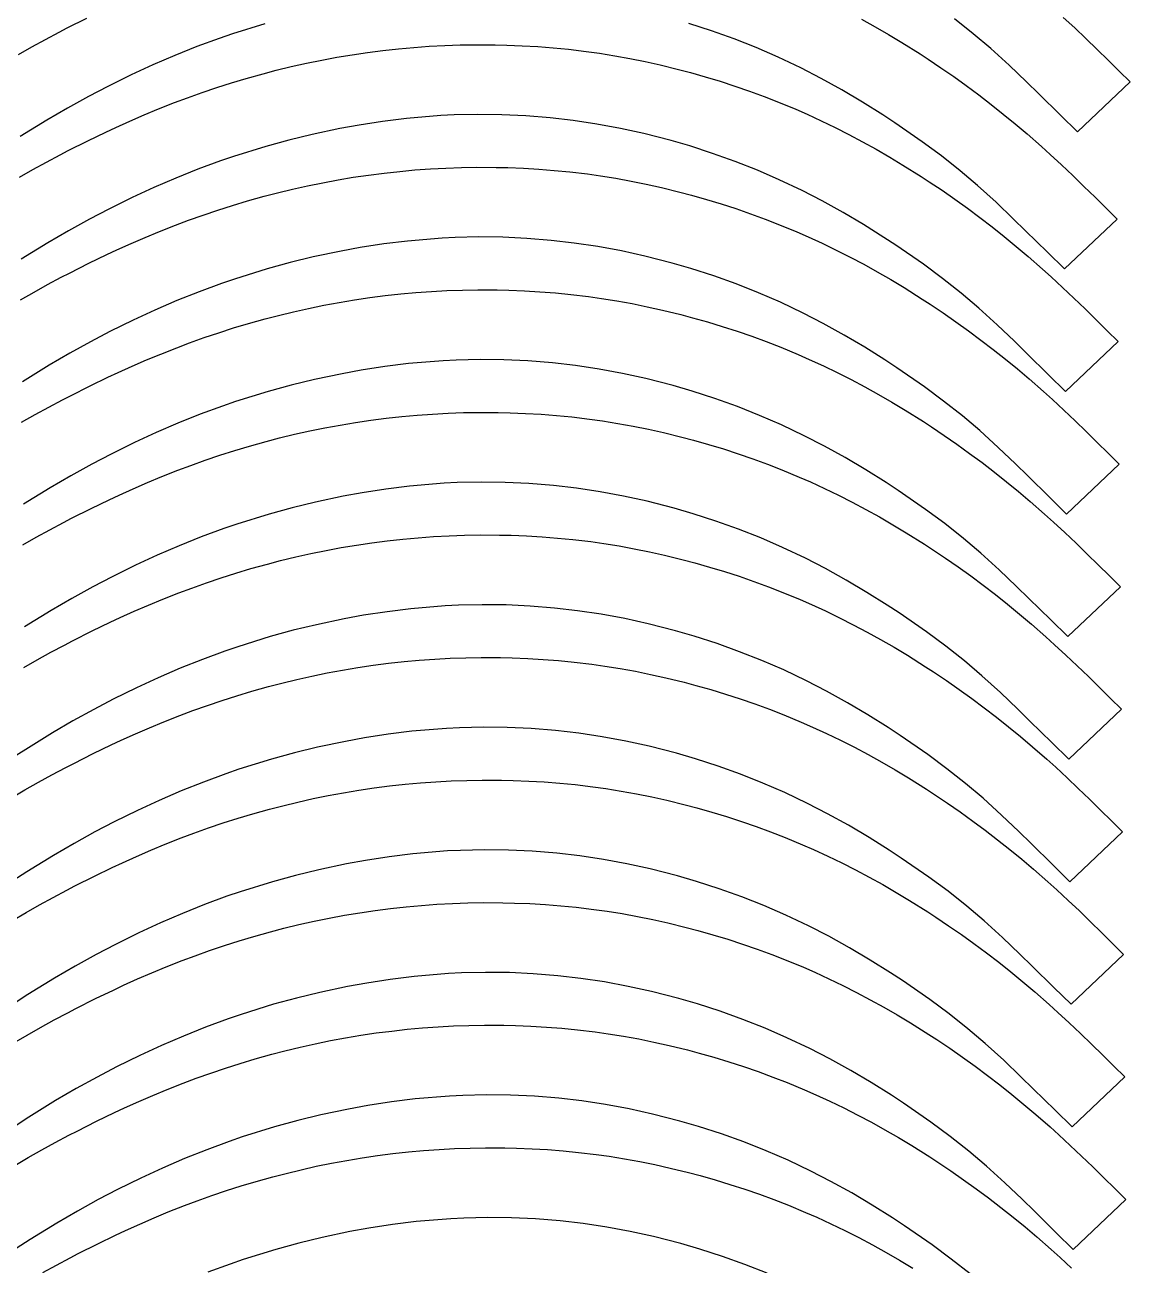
# Model space of a CAD drawing. Header units: millimetres. Extents: x -10628 to 24720, y -21829 to 4032.
# Drawn here: x 13937 to 14398, y -13131 to -12614 of the extents above; entities that cross this region are included whole.
import ezdxf

# ---------------------------------------------------------------- set-up
doc = ezdxf.new("R2010")
doc.units = ezdxf.units.MM

msp = doc.modelspace()

# ---------------------------------------------------------------- linework, layer by layer
for points in [[(13934.243, -12626.025, 0), (13939.869, -12622.833, 0), (13945.54, -12619.721, 0), (13951.252, -12616.686, 0), (13954.622, -12614.937, 0), (13962.783, -12610.825, 0)], [(14286.125, -12611.267, 0), (14291.789, -12614.404, 0), (14297.397, -12617.641, 0), (14302.95, -12620.975, 0), (14310.535, -12625.742, 0), (14313.881, -12627.923, 0), (14319.259, -12631.531, 0), (14324.578, -12635.226, 0), (14329.835, -12639.006, 0), (14335.03, -12642.87, 0), (14340.162, -12646.816, 0), (14345.231, -12650.842, 0), (14350.235, -12654.946, 0), (14355.172, -12659.128, 0), (14361.157, -12664.376, 0), (14364.847, -12667.714, 0), (14369.59, -12672.108, 0), (14374.283, -12676.557, 0), (14378.936, -12681.048, 0), (14383.559, -12685.572, 0), (14388.161, -12690.118, 0), (14392.754, -12694.674, 0), (14370.791, -12715.495, 0), (14363.686, -12708.512, 0), (14354.588, -12699.583, 0), (14349.448, -12694.563, 0), (14342.246, -12687.674, 0), (14334.556, -12680.678, 0), (14327.286, -12674.522, 0), (14319.466, -12668.343, 0), (14311.451, -12662.407, 0), (14299.978, -12654.476, 0), (14294.955, -12651.178, 0), (14286.513, -12645.868, 0), (14277.937, -12640.785, 0), (14269.221, -12635.951, 0), (14260.841, -12631.628, 0), (14251.349, -12627.12, 0), (14242.198, -12623.147, 0), (14232.919, -12619.473, 0), (14223.524, -12616.102, 0), (14214.025, -12613.034, 0)], [(14370.316, -12610.517, 0), (14375.06, -12614.912, 0), (14379.753, -12619.36, 0), (14384.406, -12623.852, 0), (14389.028, -12628.376, 0), (14393.631, -12632.921, 0), (14398.223, -12637.478, 0), (14376.261, -12658.299, 0), (14369.155, -12651.316, 0), (14360.057, -12642.387, 0), (14354.918, -12637.366, 0), (14347.716, -12630.477, 0), (14340.025, -12623.482, 0), (14332.756, -12617.325, 0), (14324.935, -12611.146, 0)], [(14037.094, -12613.19, 0), (14023.558, -12617.404, 0), (14018.107, -12619.274, 0), (14008.75, -12622.72, 0), (13999.489, -12626.421, 0), (13990.329, -12630.367, 0), (13981.273, -12634.547, 0), (13971.556, -12639.34, 0), (13963.486, -12643.564, 0), (13954.761, -12648.382, 0), (13946.148, -12653.398, 0), (13935.017, -12660.266, 0)], [(13934.699, -12677.183, 0), (13940.325, -12673.991, 0), (13945.996, -12670.88, 0), (13951.708, -12667.844, 0), (13955.078, -12666.095, 0), (13963.238, -12661.983, 0), (13970.702, -12658.382, 0), (13974.915, -12656.42, 0), (13980.811, -12653.762, 0), (13986.747, -12651.192, 0), (13992.722, -12648.714, 0), (13999.41, -12646.074, 0), (14004.79, -12644.054, 0), (14010.881, -12641.878, 0), (14017.01, -12639.806, 0), (14023.173, -12637.84, 0), (14029.371, -12635.982, 0), (14036.334, -12634.035, 0), (14041.863, -12632.594, 0), (14048.155, -12631.068, 0), (14054.473, -12629.654, 0), (14060.817, -12628.356, 0), (14067.183, -12627.173, 0), (14073.569, -12626.108, 0), (14079.973, -12625.161, 0), (14086.393, -12624.334, 0), (14092.911, -12623.619, 0), (14099.271, -12623.044, 0), (14105.724, -12622.582, 0), (14112.185, -12622.241, 0), (14118.651, -12622.02, 0), (14125.12, -12621.917, 0), (14133.162, -12621.954, 0), (14138.061, -12622.065, 0), (14144.527, -12622.317, 0), (14150.987, -12622.692, 0), (14157.438, -12623.192, 0), (14163.877, -12623.821, 0), (14171.254, -12624.707, 0), (14176.707, -12625.478, 0), (14183.094, -12626.506, 0), (14189.459, -12627.664, 0), (14195.801, -12628.949, 0), (14202.117, -12630.358, 0), (14209.793, -12632.242, 0), (14214.667, -12633.535, 0), (14220.895, -12635.299, 0), (14227.09, -12637.181, 0), (14233.247, -12639.18, 0), (14239.364, -12641.297, 0), (14245.439, -12643.531, 0), (14251.469, -12645.884, 0), (14258.689, -12648.883, 0), (14263.382, -12650.943, 0), (14269.261, -12653.647, 0), (14275.088, -12656.465, 0), (14280.861, -12659.392, 0), (14286.58, -12662.425, 0), (14292.245, -12665.562, 0), (14297.853, -12668.8, 0), (14303.405, -12672.134, 0), (14310.991, -12676.901, 0), (14314.337, -12679.082, 0), (14319.715, -12682.69, 0), (14325.033, -12686.384, 0), (14330.291, -12690.165, 0), (14335.486, -12694.028, 0), (14340.618, -12697.974, 0), (14345.687, -12702, 0), (14350.69, -12706.105, 0), (14355.628, -12710.286, 0), (14361.612, -12715.535, 0), (14365.303, -12718.872, 0), (14370.046, -12723.267, 0), (14374.739, -12727.715, 0), (14379.392, -12732.207, 0), (14384.015, -12736.731, 0), (14388.617, -12741.276, 0), (14393.21, -12745.833, 0), (14371.247, -12766.654, 0), (14364.142, -12759.671, 0), (14355.044, -12750.742, 0), (14349.904, -12745.721, 0), (14342.702, -12738.832, 0), (14335.011, -12731.837, 0), (14327.742, -12725.68, 0), (14319.921, -12719.502, 0), (14311.906, -12713.566, 0), (14300.433, -12705.634, 0), (14295.411, -12702.337, 0), (14286.969, -12697.027, 0), (14278.393, -12691.943, 0), (14269.677, -12687.109, 0), (14261.297, -12682.786, 0), (14251.804, -12678.278, 0), (14242.654, -12674.305, 0), (14233.375, -12670.632, 0), (14223.98, -12667.26, 0), (14214.481, -12664.192, 0), (14206.609, -12661.901, 0), (14195.216, -12658.979, 0), (14185.47, -12656.843, 0), (14175.662, -12655.03, 0), (14165.799, -12653.547, 0), (14156.181, -12652.428, 0), (14145.951, -12651.595, 0), (14135.987, -12651.133, 0), (14126.014, -12651.014, 0), (14116.043, -12651.238, 0), (14110.581, -12651.507, 0), (14096.16, -12652.71, 0), (14086.265, -12653.933, 0), (14076.411, -12655.459, 0), (14068.432, -12656.912, 0), (14056.854, -12659.358, 0), (14047.166, -12661.717, 0), (14037.55, -12664.349, 0), (14024.013, -12668.562, 0), (14018.563, -12670.433, 0), (14009.206, -12673.878, 0), (13999.945, -12677.58, 0), (13990.785, -12681.526, 0), (13981.729, -12685.706, 0), (13972.012, -12690.498, 0), (13963.942, -12694.723, 0), (13955.217, -12699.541, 0), (13946.604, -12704.556, 0), (13935.473, -12711.425, 0)], [(13935.155, -12728.342, 0), (13940.78, -12725.15, 0), (13946.452, -12722.039, 0), (13952.164, -12719.003, 0), (13955.534, -12717.254, 0), (13963.694, -12713.142, 0), (13971.158, -12709.54, 0), (13975.37, -12707.578, 0), (13981.267, -12704.92, 0), (13987.203, -12702.35, 0), (13993.178, -12699.873, 0), (13999.866, -12697.233, 0), (14005.246, -12695.213, 0), (14011.337, -12693.036, 0), (14017.465, -12690.964, 0), (14023.629, -12688.999, 0), (14029.827, -12687.14, 0), (14036.789, -12685.194, 0), (14042.319, -12683.753, 0), (14048.611, -12682.226, 0), (14054.929, -12680.813, 0), (14061.272, -12679.514, 0), (14067.638, -12678.332, 0), (14074.025, -12677.266, 0), (14080.429, -12676.319, 0), (14086.849, -12675.492, 0), (14093.367, -12674.778, 0), (14099.726, -12674.203, 0), (14106.18, -12673.741, 0), (14112.641, -12673.4, 0), (14119.107, -12673.178, 0), (14125.576, -12673.076, 0), (14133.617, -12673.112, 0), (14138.516, -12673.224, 0), (14144.983, -12673.476, 0), (14151.443, -12673.851, 0), (14157.894, -12674.351, 0), (14164.332, -12674.98, 0), (14171.709, -12675.865, 0), (14177.163, -12676.636, 0), (14183.55, -12677.665, 0), (14189.915, -12678.823, 0), (14196.257, -12680.108, 0), (14202.573, -12681.517, 0), (14210.249, -12683.4, 0), (14215.123, -12684.694, 0), (14221.351, -12686.458, 0), (14227.546, -12688.34, 0), (14233.703, -12690.339, 0), (14239.82, -12692.455, 0), (14245.895, -12694.69, 0), (14251.925, -12697.042, 0), (14259.145, -12700.042, 0), (14263.838, -12702.101, 0), (14269.717, -12704.806, 0), (14275.544, -12707.623, 0), (14281.317, -12710.55, 0), (14287.036, -12713.584, 0), (14292.7, -12716.721, 0), (14298.309, -12719.958, 0), (14303.861, -12723.292, 0), (14311.447, -12728.059, 0), (14314.793, -12730.24, 0), (14320.171, -12733.848, 0), (14325.489, -12737.543, 0), (14330.746, -12741.323, 0), (14335.942, -12745.187, 0), (14341.074, -12749.133, 0), (14346.143, -12753.159, 0), (14351.146, -12757.263, 0), (14356.084, -12761.445, 0), (14362.068, -12766.693, 0), (14365.759, -12770.031, 0), (14370.502, -12774.425, 0), (14375.195, -12778.874, 0), (14379.848, -12783.365, 0), (14384.47, -12787.889, 0), (14389.073, -12792.435, 0), (14393.665, -12796.991, 0), (14371.703, -12817.813, 0), (14364.598, -12810.829, 0), (14355.499, -12801.9, 0), (14350.36, -12796.88, 0), (14343.158, -12789.991, 0), (14335.467, -12782.995, 0), (14328.198, -12776.839, 0), (14320.377, -12770.66, 0), (14312.362, -12764.725, 0), (14300.889, -12756.793, 0), (14295.867, -12753.496, 0), (14287.424, -12748.185, 0), (14278.848, -12743.102, 0), (14270.133, -12738.268, 0), (14261.752, -12733.945, 0), (14252.26, -12729.437, 0), (14243.109, -12725.464, 0), (14233.831, -12721.791, 0), (14224.436, -12718.419, 0), (14214.937, -12715.351, 0), (14207.065, -12713.06, 0), (14195.671, -12710.137, 0), (14185.926, -12708.002, 0), (14176.117, -12706.189, 0), (14166.255, -12704.705, 0), (14156.637, -12703.587, 0), (14146.407, -12702.753, 0), (14136.443, -12702.291, 0), (14126.469, -12702.172, 0), (14116.499, -12702.397, 0), (14111.037, -12702.666, 0), (14096.616, -12703.869, 0), (14086.721, -12705.092, 0), (14076.867, -12706.618, 0), (14068.888, -12708.071, 0), (14057.31, -12710.516, 0), (14047.622, -12712.875, 0), (14038.005, -12715.507, 0), (14024.469, -12719.721, 0), (14019.019, -12721.591, 0), (14009.661, -12725.037, 0), (14000.401, -12728.738, 0), (13991.241, -12732.684, 0), (13982.184, -12736.864, 0), (13972.468, -12741.657, 0), (13964.398, -12745.881, 0), (13955.673, -12750.699, 0), (13947.06, -12755.715, 0), (13935.929, -12762.584, 0)], [(13935.61, -12779.5, 0), (13941.236, -12776.308, 0), (13946.907, -12773.197, 0), (13952.619, -12770.161, 0), (13955.99, -12768.412, 0), (13964.15, -12764.3, 0), (13971.614, -12760.699, 0), (13975.826, -12758.737, 0), (13981.723, -12756.079, 0), (13987.659, -12753.509, 0), (13993.634, -12751.031, 0), (14000.322, -12748.392, 0), (14005.702, -12746.371, 0), (14011.793, -12744.195, 0), (14017.921, -12742.123, 0), (14024.085, -12740.157, 0), (14030.282, -12738.299, 0), (14037.245, -12736.352, 0), (14042.775, -12734.911, 0), (14049.066, -12733.385, 0), (14055.385, -12731.972, 0), (14061.728, -12730.673, 0), (14068.094, -12729.49, 0), (14074.48, -12728.425, 0), (14080.885, -12727.478, 0), (14087.304, -12726.651, 0), (14093.823, -12725.936, 0), (14100.182, -12725.361, 0), (14106.636, -12724.899, 0), (14113.097, -12724.558, 0), (14119.563, -12724.337, 0), (14126.032, -12724.234, 0), (14134.073, -12724.271, 0), (14138.972, -12724.382, 0), (14145.438, -12724.635, 0), (14151.898, -12725.009, 0), (14158.349, -12725.509, 0), (14164.788, -12726.138, 0), (14172.165, -12727.024, 0), (14177.619, -12727.795, 0), (14184.006, -12728.823, 0), (14190.371, -12729.981, 0), (14196.713, -12731.267, 0), (14203.029, -12732.675, 0), (14210.705, -12734.559, 0), (14215.579, -12735.852, 0), (14221.807, -12737.617, 0), (14228.001, -12739.498, 0), (14234.158, -12741.497, 0), (14240.276, -12743.614, 0), (14246.351, -12745.848, 0), (14252.38, -12748.201, 0), (14259.601, -12751.2, 0), (14264.293, -12753.26, 0), (14270.173, -12755.964, 0), (14275.999, -12758.782, 0), (14281.773, -12761.709, 0), (14287.492, -12764.742, 0), (14293.156, -12767.879, 0), (14298.765, -12771.117, 0), (14304.317, -12774.451, 0), (14311.903, -12779.218, 0), (14315.249, -12781.399, 0), (14320.627, -12785.007, 0), (14325.945, -12788.702, 0), (14331.202, -12792.482, 0), (14336.397, -12796.346, 0), (14341.53, -12800.291, 0), (14346.598, -12804.317, 0), (14351.602, -12808.422, 0), (14356.54, -12812.603, 0), (14362.524, -12817.852, 0), (14366.214, -12821.19, 0), (14370.958, -12825.584, 0), (14375.651, -12830.032, 0), (14380.304, -12834.524, 0), (14384.926, -12839.048, 0), (14389.529, -12843.594, 0), (14394.121, -12848.15, 0), (14372.159, -12868.971, 0), (14365.053, -12861.988, 0), (14355.955, -12853.059, 0), (14350.816, -12848.039, 0), (14343.614, -12841.15, 0), (14335.923, -12834.154, 0), (14328.653, -12827.997, 0), (14320.833, -12821.819, 0), (14312.818, -12815.883, 0), (14301.345, -12807.951, 0), (14296.323, -12804.654, 0), (14287.88, -12799.344, 0), (14279.304, -12794.26, 0), (14270.589, -12789.426, 0), (14262.208, -12785.103, 0), (14252.716, -12780.595, 0), (14243.565, -12776.623, 0), (14234.287, -12772.949, 0), (14224.892, -12769.577, 0), (14215.392, -12766.509, 0), (14207.52, -12764.219, 0), (14196.127, -12761.296, 0), (14186.382, -12759.16, 0), (14176.573, -12757.347, 0), (14166.711, -12755.864, 0), (14157.093, -12754.746, 0), (14146.863, -12753.912, 0), (14136.899, -12753.45, 0), (14126.925, -12753.331, 0), (14116.955, -12753.556, 0), (14111.492, -12753.825, 0), (14097.072, -12755.027, 0), (14087.177, -12756.25, 0), (14077.323, -12757.776, 0), (14069.343, -12759.229, 0), (14057.765, -12761.675, 0), (14048.078, -12764.034, 0), (14038.461, -12766.666, 0), (14024.925, -12770.88, 0), (14019.474, -12772.75, 0), (14010.117, -12776.195, 0), (14000.857, -12779.897, 0), (13991.696, -12783.843, 0), (13982.64, -12788.023, 0), (13972.924, -12792.816, 0), (13964.854, -12797.04, 0), (13956.128, -12801.858, 0), (13947.516, -12806.873, 0), (13936.384, -12813.742, 0)], [(13936.066, -12830.659, 0), (13941.692, -12827.467, 0), (13947.363, -12824.356, 0), (13953.075, -12821.32, 0), (13956.445, -12819.571, 0), (13964.606, -12815.459, 0), (13972.069, -12811.857, 0), (13976.282, -12809.895, 0), (13982.179, -12807.237, 0), (13988.114, -12804.667, 0), (13994.09, -12802.19, 0), (14000.777, -12799.55, 0), (14006.157, -12797.53, 0), (14012.249, -12795.353, 0), (14018.377, -12793.282, 0), (14024.54, -12791.316, 0), (14030.738, -12789.458, 0), (14037.701, -12787.511, 0), (14043.231, -12786.07, 0), (14049.522, -12784.543, 0), (14055.841, -12783.13, 0), (14062.184, -12781.832, 0), (14068.55, -12780.649, 0), (14074.936, -12779.583, 0), (14081.34, -12778.636, 0), (14087.76, -12777.809, 0), (14094.279, -12777.095, 0), (14100.638, -12776.52, 0), (14107.092, -12776.058, 0), (14113.553, -12775.717, 0), (14120.019, -12775.495, 0), (14126.488, -12775.393, 0), (14134.529, -12775.43, 0), (14139.428, -12775.541, 0), (14145.894, -12775.793, 0), (14152.354, -12776.168, 0), (14158.805, -12776.668, 0), (14165.244, -12777.297, 0), (14172.621, -12778.182, 0), (14178.075, -12778.953, 0), (14184.461, -12779.982, 0), (14190.827, -12781.14, 0), (14197.168, -12782.425, 0), (14203.485, -12783.834, 0), (14211.161, -12785.718, 0), (14216.034, -12787.011, 0), (14222.263, -12788.775, 0), (14228.457, -12790.657, 0), (14234.614, -12792.656, 0), (14240.732, -12794.772, 0), (14246.807, -12797.007, 0), (14252.836, -12799.359, 0), (14260.056, -12802.359, 0), (14264.749, -12804.418, 0), (14270.629, -12807.123, 0), (14276.455, -12809.94, 0), (14282.229, -12812.867, 0), (14287.948, -12815.901, 0), (14293.612, -12819.038, 0), (14299.221, -12822.275, 0), (14304.773, -12825.61, 0), (14312.358, -12830.376, 0), (14315.705, -12832.557, 0), (14321.083, -12836.165, 0), (14326.401, -12839.86, 0), (14331.658, -12843.64, 0), (14336.853, -12847.504, 0), (14341.986, -12851.45, 0), (14347.054, -12855.476, 0), (14352.058, -12859.58, 0), (14356.996, -12863.762, 0), (14362.98, -12869.01, 0), (14366.67, -12872.348, 0), (14371.413, -12876.742, 0), (14376.107, -12881.191, 0), (14380.759, -12885.682, 0), (14385.382, -12890.207, 0), (14389.985, -12894.752, 0), (14394.577, -12899.309, 0), (14372.614, -12920.13, 0), (14365.509, -12913.146, 0), (14356.411, -12904.218, 0), (14351.272, -12899.197, 0), (14344.07, -12892.308, 0), (14336.379, -12885.312, 0), (14329.109, -12879.156, 0), (14321.289, -12872.977, 0), (14313.274, -12867.042, 0), (14301.801, -12859.11, 0), (14296.779, -12855.813, 0), (14288.336, -12850.502, 0), (14279.76, -12845.419, 0), (14271.044, -12840.585, 0), (14262.664, -12836.262, 0), (14253.172, -12831.754, 0), (14244.021, -12827.781, 0), (14234.742, -12824.108, 0), (14225.347, -12820.736, 0), (14215.848, -12817.668, 0), (14207.976, -12815.377, 0), (14196.583, -12812.455, 0), (14186.837, -12810.319, 0), (14177.029, -12808.506, 0), (14167.167, -12807.023, 0), (14157.549, -12805.904, 0), (14147.319, -12805.07, 0), (14137.355, -12804.608, 0), (14127.381, -12804.489, 0), (14117.411, -12804.714, 0), (14111.948, -12804.983, 0), (14097.528, -12806.186, 0), (14087.633, -12807.409, 0), (14077.778, -12808.935, 0), (14069.799, -12810.388, 0), (14058.221, -12812.833, 0), (14048.533, -12815.192, 0), (14038.917, -12817.825, 0), (14025.381, -12822.038, 0), (14019.93, -12823.908, 0), (14010.573, -12827.354, 0), (14001.312, -12831.055, 0), (13992.152, -12835.001, 0), (13983.096, -12839.181, 0), (13973.38, -12843.974, 0), (13965.31, -12848.198, 0), (13956.584, -12853.017, 0), (13947.971, -12858.032, 0), (13936.84, -12864.901, 0)], [(13936.522, -12881.817, 0), (13942.148, -12878.625, 0), (13947.819, -12875.514, 0), (13953.531, -12872.479, 0), (13956.901, -12870.73, 0), (13965.062, -12866.617, 0), (13972.525, -12863.016, 0), (13976.738, -12861.054, 0), (13982.634, -12858.396, 0), (13988.57, -12855.826, 0), (13994.545, -12853.348, 0), (14001.233, -12850.709, 0), (14006.613, -12848.689, 0), (14012.705, -12846.512, 0), (14018.833, -12844.44, 0), (14024.996, -12842.474, 0), (14031.194, -12840.616, 0), (14038.157, -12838.669, 0), (14043.687, -12837.229, 0), (14049.978, -12835.702, 0), (14056.296, -12834.289, 0), (14062.64, -12832.99, 0), (14069.006, -12831.807, 0), (14075.392, -12830.742, 0), (14081.796, -12829.795, 0), (14088.216, -12828.968, 0), (14094.734, -12828.254, 0), (14101.094, -12827.678, 0), (14107.547, -12827.216, 0), (14114.008, -12826.875, 0), (14120.474, -12826.654, 0), (14126.944, -12826.551, 0), (14134.985, -12826.588, 0), (14139.884, -12826.7, 0), (14146.35, -12826.952, 0), (14152.81, -12827.326, 0), (14159.261, -12827.827, 0), (14165.7, -12828.456, 0), (14173.077, -12829.341, 0), (14178.53, -12830.112, 0), (14184.917, -12831.14, 0), (14191.282, -12832.299, 0), (14197.624, -12833.584, 0), (14203.941, -12834.993, 0), (14211.616, -12836.876, 0), (14216.49, -12838.169, 0), (14222.719, -12839.934, 0), (14228.913, -12841.815, 0), (14235.07, -12843.814, 0), (14241.187, -12845.931, 0), (14247.262, -12848.165, 0), (14253.292, -12850.518, 0), (14260.512, -12853.517, 0), (14265.205, -12855.577, 0), (14271.084, -12858.282, 0), (14276.911, -12861.099, 0), (14282.684, -12864.026, 0), (14288.404, -12867.06, 0), (14294.068, -12870.197, 0), (14299.676, -12873.434, 0), (14305.229, -12876.768, 0), (14312.814, -12881.535, 0), (14316.16, -12883.716, 0), (14321.538, -12887.324, 0), (14326.856, -12891.019, 0), (14332.114, -12894.799, 0), (14337.309, -12898.663, 0), (14342.441, -12902.608, 0), (14347.51, -12906.634, 0), (14352.514, -12910.739, 0), (14357.451, -12914.92, 0), (14363.435, -12920.169, 0), (14367.126, -12923.507, 0), (14371.869, -12927.901, 0), (14376.562, -12932.349, 0), (14381.215, -12936.841, 0), (14385.838, -12941.365, 0), (14390.44, -12945.911, 0), (14395.033, -12950.467, 0), (14373.07, -12971.288, 0), (14365.965, -12964.305, 0), (14356.867, -12955.376, 0), (14351.727, -12950.356, 0), (14344.525, -12943.467, 0), (14336.834, -12936.471, 0), (14329.565, -12930.314, 0), (14321.745, -12924.136, 0), (14313.73, -12918.2, 0), (14302.257, -12910.269, 0), (14297.234, -12906.971, 0), (14288.792, -12901.661, 0), (14280.216, -12896.577, 0), (14271.5, -12891.743, 0), (14263.12, -12887.421, 0), (14253.628, -12882.912, 0), (14244.477, -12878.94, 0), (14235.198, -12875.266, 0), (14225.803, -12871.894, 0), (14216.304, -12868.827, 0), (14208.432, -12866.536, 0), (14197.039, -12863.613, 0), (14187.293, -12861.477, 0), (14177.485, -12859.664, 0), (14167.623, -12858.181, 0), (14158.004, -12857.063, 0), (14147.774, -12856.229, 0), (14137.81, -12855.767, 0), (14127.837, -12855.648, 0), (14117.866, -12855.873, 0), (14112.404, -12856.142, 0), (14097.983, -12857.344, 0), (14088.088, -12858.567, 0), (14078.234, -12860.093, 0), (14070.255, -12861.546, 0), (14058.677, -12863.992, 0), (14048.989, -12866.351, 0), (14039.373, -12868.983, 0), (14025.837, -12873.197, 0), (14020.386, -12875.067, 0), (14011.029, -12878.512, 0), (14001.768, -12882.214, 0), (13992.608, -12886.16, 0), (13983.552, -12890.34, 0), (13973.835, -12895.133, 0), (13965.765, -12899.357, 0), (13957.04, -12904.175, 0), (13948.427, -12909.19, 0), (13937.296, -12916.059, 0), (13931.542, -12919.783, 0)], [(13931.402, -12936.254, 0), (13936.978, -12932.976, 0), (13942.603, -12929.784, 0), (13948.275, -12926.673, 0), (13953.987, -12923.637, 0), (13957.357, -12921.888, 0), (13965.517, -12917.776, 0), (13972.981, -12914.175, 0), (13977.194, -12912.213, 0), (13983.09, -12909.554, 0), (13989.026, -12906.984, 0), (13995.001, -12904.507, 0), (14001.689, -12901.867, 0), (14007.069, -12899.847, 0), (14013.16, -12897.671, 0), (14019.288, -12895.599, 0), (14025.452, -12893.633, 0), (14031.65, -12891.775, 0), (14038.612, -12889.828, 0), (14044.142, -12888.387, 0), (14050.434, -12886.861, 0), (14056.752, -12885.447, 0), (14063.096, -12884.149, 0), (14069.462, -12882.966, 0), (14075.848, -12881.9, 0), (14082.252, -12880.954, 0), (14088.672, -12880.127, 0), (14095.19, -12879.412, 0), (14101.55, -12878.837, 0), (14108.003, -12878.375, 0), (14114.464, -12878.034, 0), (14120.93, -12877.812, 0), (14127.399, -12877.71, 0), (14135.441, -12877.747, 0), (14140.34, -12877.858, 0), (14146.806, -12878.11, 0), (14153.266, -12878.485, 0), (14159.717, -12878.985, 0), (14166.156, -12879.614, 0), (14173.533, -12880.5, 0), (14178.986, -12881.271, 0), (14185.373, -12882.299, 0), (14191.738, -12883.457, 0), (14198.08, -12884.742, 0), (14204.396, -12886.151, 0), (14212.072, -12888.035, 0), (14216.946, -12889.328, 0), (14223.174, -12891.092, 0), (14229.369, -12892.974, 0), (14235.526, -12894.973, 0), (14241.643, -12897.09, 0), (14247.718, -12899.324, 0), (14253.748, -12901.676, 0), (14260.968, -12904.676, 0), (14265.661, -12906.736, 0), (14271.54, -12909.44, 0), (14277.367, -12912.258, 0), (14283.14, -12915.185, 0), (14288.859, -12918.218, 0), (14294.524, -12921.355, 0), (14300.132, -12924.592, 0), (14305.684, -12927.927, 0), (14313.27, -12932.693, 0), (14316.616, -12934.874, 0), (14321.994, -12938.482, 0), (14327.312, -12942.177, 0), (14332.569, -12945.957, 0), (14337.765, -12949.821, 0), (14342.897, -12953.767, 0), (14347.966, -12957.793, 0), (14352.969, -12961.898, 0), (14357.907, -12966.079, 0), (14363.891, -12971.328, 0), (14367.582, -12974.665, 0), (14372.325, -12979.06, 0), (14377.018, -12983.508, 0), (14381.671, -12988, 0), (14386.294, -12992.524, 0), (14390.896, -12997.069, 0), (14395.489, -13001.626, 0), (14373.526, -13022.447, 0), (14366.421, -13015.464, 0), (14357.323, -13006.535, 0), (14352.183, -13001.514, 0), (14344.981, -12994.625, 0), (14337.29, -12987.63, 0), (14330.021, -12981.473, 0), (14322.2, -12975.294, 0), (14314.185, -12969.359, 0), (14302.712, -12961.427, 0), (14297.69, -12958.13, 0), (14289.247, -12952.82, 0), (14280.672, -12947.736, 0), (14271.956, -12942.902, 0), (14263.576, -12938.579, 0), (14254.083, -12934.071, 0), (14244.933, -12930.098, 0), (14235.654, -12926.425, 0), (14226.259, -12923.053, 0), (14216.76, -12919.985, 0), (14208.888, -12917.694, 0), (14197.494, -12914.772, 0), (14187.749, -12912.636, 0), (14177.941, -12910.823, 0), (14168.078, -12909.34, 0), (14158.46, -12908.221, 0), (14148.23, -12907.388, 0), (14138.266, -12906.925, 0), (14128.293, -12906.807, 0), (14118.322, -12907.031, 0), (14112.86, -12907.3, 0), (14098.439, -12908.503, 0), (14088.544, -12909.726, 0), (14078.69, -12911.252, 0), (14070.711, -12912.705, 0), (14059.133, -12915.15, 0), (14049.445, -12917.51, 0), (14039.829, -12920.142, 0), (14026.292, -12924.355, 0), (14020.842, -12926.226, 0), (14011.485, -12929.671, 0), (14002.224, -12933.372, 0), (13993.064, -12937.319, 0), (13984.007, -12941.499, 0), (13974.291, -12946.291, 0), (13966.221, -12950.515, 0), (13957.496, -12955.334, 0), (13948.883, -12960.349, 0), (13937.752, -12967.218, 0), (13931.998, -12970.942, 0)], [(13931.858, -12987.412, 0), (13937.433, -12984.135, 0), (13943.059, -12980.943, 0), (13948.731, -12977.831, 0), (13954.443, -12974.796, 0), (13957.813, -12973.047, 0), (13965.973, -12968.935, 0), (13973.437, -12965.333, 0), (13977.649, -12963.371, 0), (13983.546, -12960.713, 0), (13989.482, -12958.143, 0), (13995.457, -12955.666, 0), (14002.145, -12953.026, 0), (14007.525, -12951.006, 0), (14013.616, -12948.829, 0), (14019.744, -12946.757, 0), (14025.908, -12944.791, 0), (14032.106, -12942.933, 0), (14039.068, -12940.986, 0), (14044.598, -12939.546, 0), (14050.89, -12938.019, 0), (14057.208, -12936.606, 0), (14063.551, -12935.307, 0), (14069.917, -12934.125, 0), (14076.304, -12933.059, 0), (14082.708, -12932.112, 0), (14089.128, -12931.285, 0), (14095.646, -12930.571, 0), (14102.005, -12929.996, 0), (14108.459, -12929.534, 0), (14114.92, -12929.192, 0), (14121.386, -12928.971, 0), (14127.855, -12928.868, 0), (14135.896, -12928.905, 0), (14140.795, -12929.017, 0), (14147.262, -12929.269, 0), (14153.722, -12929.643, 0), (14160.172, -12930.144, 0), (14166.611, -12930.773, 0), (14173.988, -12931.658, 0), (14179.442, -12932.429, 0), (14185.829, -12933.457, 0), (14192.194, -12934.616, 0), (14198.536, -12935.901, 0), (14204.852, -12937.31, 0), (14212.528, -12939.193, 0), (14217.402, -12940.486, 0), (14223.63, -12942.251, 0), (14229.824, -12944.132, 0), (14235.982, -12946.131, 0), (14242.099, -12948.248, 0), (14248.174, -12950.483, 0), (14254.204, -12952.835, 0), (14261.424, -12955.834, 0), (14266.117, -12957.894, 0), (14271.996, -12960.599, 0), (14277.823, -12963.416, 0), (14283.596, -12966.343, 0), (14289.315, -12969.377, 0), (14294.979, -12972.514, 0), (14300.588, -12975.751, 0), (14306.14, -12979.085, 0), (14313.726, -12983.852, 0), (14317.072, -12986.033, 0), (14322.45, -12989.641, 0), (14327.768, -12993.336, 0), (14333.025, -12997.116, 0), (14338.221, -13000.98, 0), (14343.353, -13004.926, 0), (14348.422, -13008.952, 0), (14353.425, -13013.056, 0), (14358.363, -13017.238, 0), (14364.347, -13022.486, 0), (14368.037, -13025.824, 0), (14372.781, -13030.218, 0), (14377.474, -13034.667, 0), (14382.127, -13039.158, 0), (14386.749, -13043.682, 0), (14391.352, -13048.228, 0), (14395.944, -13052.784, 0), (14373.982, -13073.605, 0), (14366.876, -13066.622, 0), (14357.778, -13057.693, 0), (14352.639, -13052.673, 0), (14345.437, -13045.784, 0), (14337.746, -13038.788, 0), (14330.477, -13032.632, 0), (14322.656, -13026.453, 0), (14314.641, -13020.517, 0), (14303.168, -13012.586, 0), (14298.146, -13009.288, 0), (14289.703, -13003.978, 0), (14281.127, -12998.894, 0), (14272.412, -12994.06, 0), (14264.031, -12989.738, 0), (14254.539, -12985.23, 0), (14245.388, -12981.257, 0), (14236.11, -12977.583, 0), (14226.715, -12974.212, 0), (14217.216, -12971.144, 0), (14209.344, -12968.853, 0), (14197.95, -12965.93, 0), (14188.205, -12963.794, 0), (14178.396, -12961.982, 0), (14168.534, -12960.498, 0), (14158.916, -12959.38, 0), (14148.686, -12958.546, 0), (14138.722, -12958.084, 0), (14128.748, -12957.965, 0), (14118.778, -12958.19, 0), (14113.316, -12958.459, 0), (14098.895, -12959.661, 0), (14089, -12960.885, 0), (14079.146, -12962.411, 0), (14071.167, -12963.863, 0), (14059.589, -12966.309, 0), (14049.901, -12968.668, 0), (14040.284, -12971.3, 0), (14026.748, -12975.514, 0), (14021.297, -12977.384, 0), (14011.94, -12980.83, 0), (14002.68, -12984.531, 0), (13993.52, -12988.477, 0), (13984.463, -12992.657, 0), (13974.747, -12997.45, 0), (13966.677, -13001.674, 0), (13957.952, -13006.492, 0), (13949.339, -13011.508, 0), (13938.208, -13018.376, 0), (13932.454, -13022.1, 0)], [(13932.314, -13038.571, 0), (13937.889, -13035.293, 0), (13943.515, -13032.101, 0), (13949.186, -13028.99, 0), (13954.898, -13025.954, 0), (13958.269, -13024.205, 0), (13966.429, -13020.093, 0), (13973.893, -13016.492, 0), (13978.105, -13014.53, 0), (13984.002, -13011.871, 0), (13989.938, -13009.302, 0), (13995.913, -13006.824, 0), (14002.6, -13004.184, 0), (14007.98, -13002.164, 0), (14014.072, -12999.988, 0), (14020.2, -12997.916, 0), (14026.364, -12995.95, 0), (14032.561, -12994.092, 0), (14039.524, -12992.145, 0), (14045.054, -12990.704, 0), (14051.345, -12989.178, 0), (14057.664, -12987.764, 0), (14064.007, -12986.466, 0), (14070.373, -12985.283, 0), (14076.759, -12984.218, 0), (14083.163, -12983.271, 0), (14089.583, -12982.444, 0), (14096.102, -12981.729, 0), (14102.461, -12981.154, 0), (14108.915, -12980.692, 0), (14115.376, -12980.351, 0), (14121.842, -12980.129, 0), (14128.311, -12980.027, 0), (14136.352, -12980.064, 0), (14141.251, -12980.175, 0), (14147.717, -12980.427, 0), (14154.177, -12980.802, 0), (14160.628, -12981.302, 0), (14167.067, -12981.931, 0), (14174.444, -12982.817, 0), (14179.898, -12983.588, 0), (14186.285, -12984.616, 0), (14192.65, -12985.774, 0), (14198.992, -12987.059, 0), (14205.308, -12988.468, 0), (14212.984, -12990.352, 0), (14217.857, -12991.645, 0), (14224.086, -12993.409, 0), (14230.28, -12995.291, 0), (14236.437, -12997.29, 0), (14242.555, -12999.407, 0), (14248.63, -13001.641, 0), (14254.659, -13003.993, 0), (14261.88, -13006.993, 0), (14266.572, -13009.053, 0), (14272.452, -13011.757, 0), (14278.278, -13014.575, 0), (14284.052, -13017.502, 0), (14289.771, -13020.535, 0), (14295.435, -13023.672, 0), (14301.044, -13026.909, 0), (14306.596, -13030.244, 0), (14314.182, -13035.01, 0), (14317.528, -13037.192, 0), (14322.906, -13040.799, 0), (14328.224, -13044.494, 0), (14333.481, -13048.275, 0), (14338.676, -13052.138, 0), (14343.809, -13056.084, 0), (14348.877, -13060.11, 0), (14353.881, -13064.215, 0), (14358.819, -13068.396, 0), (14364.803, -13073.645, 0), (14368.493, -13076.982, 0), (14373.237, -13081.377, 0), (14377.93, -13085.825, 0), (14382.583, -13090.317, 0), (14387.205, -13094.841, 0), (14391.808, -13099.386, 0), (14396.4, -13103.943, 0), (14374.438, -13124.764, 0), (14367.332, -13117.781, 0), (14358.234, -13108.852, 0), (14353.095, -13103.831, 0), (14345.893, -13096.942, 0), (14338.202, -13089.947, 0), (14330.932, -13083.79, 0), (14323.112, -13077.611, 0), (14315.097, -13071.676, 0), (14303.624, -13063.744, 0), (14298.602, -13060.447, 0), (14290.159, -13055.137, 0), (14281.583, -13050.053, 0), (14272.867, -13045.219, 0), (14264.487, -13040.896, 0), (14254.995, -13036.388, 0), (14245.844, -13032.415, 0), (14236.566, -13028.742, 0), (14227.171, -13025.37, 0), (14217.671, -13022.302, 0), (14209.799, -13020.011, 0), (14198.406, -13017.089, 0), (14188.661, -13014.953, 0), (14178.852, -13013.14, 0), (14168.99, -13011.657, 0), (14159.372, -13010.538, 0), (14149.142, -13009.705, 0), (14139.178, -13009.243, 0), (14129.204, -13009.124, 0), (14119.234, -13009.348, 0), (14113.771, -13009.617, 0), (14099.351, -13010.82, 0), (14089.456, -13012.043, 0), (14079.602, -13013.569, 0), (14071.622, -13015.022, 0), (14060.044, -13017.468, 0), (14050.357, -13019.827, 0), (14040.74, -13022.459, 0), (14027.204, -13026.672, 0), (14021.753, -13028.543, 0), (14012.396, -13031.988, 0), (14003.136, -13035.69, 0), (13993.975, -13039.636, 0), (13984.919, -13043.816, 0), (13975.203, -13048.608, 0), (13967.133, -13052.833, 0), (13958.407, -13057.651, 0), (13949.795, -13062.666, 0), (13938.663, -13069.535, 0), (13932.91, -13073.259, 0)], [(13932.77, -13089.73, 0), (13938.345, -13086.452, 0), (13943.971, -13083.26, 0), (13949.642, -13080.149, 0), (13955.354, -13077.113, 0), (13958.724, -13075.364, 0), (13966.885, -13071.252, 0), (13974.348, -13067.65, 0), (13978.561, -13065.688, 0), (13984.458, -13063.03, 0), (13990.393, -13060.46, 0), (13996.369, -13057.983, 0), (14003.056, -13055.343, 0), (14008.436, -13053.323, 0), (14014.528, -13051.146, 0), (14020.656, -13049.074, 0), (14026.819, -13047.109, 0), (14033.017, -13045.25, 0), (14039.98, -13043.304, 0), (14045.51, -13041.863, 0), (14051.801, -13040.336, 0), (14058.12, -13038.923, 0), (14064.463, -13037.624, 0), (14070.829, -13036.442, 0), (14077.215, -13035.376, 0), (14083.619, -13034.429, 0), (14090.039, -13033.602, 0), (14096.558, -13032.888, 0), (14102.917, -13032.313, 0), (14109.371, -13031.851, 0), (14115.831, -13031.509, 0), (14122.298, -13031.288, 0), (14128.767, -13031.185, 0), (14136.808, -13031.222, 0), (14141.707, -13031.334, 0), (14148.173, -13031.586, 0), (14154.633, -13031.961, 0), (14161.084, -13032.461, 0), (14167.523, -13033.09, 0), (14174.9, -13033.975, 0), (14180.354, -13034.746, 0), (14186.74, -13035.775, 0), (14193.106, -13036.933, 0), (14199.447, -13038.218, 0), (14205.764, -13039.627, 0), (14213.439, -13041.51, 0), (14218.313, -13042.804, 0), (14224.542, -13044.568, 0), (14230.736, -13046.45, 0), (14236.893, -13048.449, 0), (14243.011, -13050.565, 0), (14249.086, -13052.8, 0), (14255.115, -13055.152, 0), (14262.335, -13058.152, 0), (14267.028, -13060.211, 0), (14272.907, -13062.916, 0), (14278.734, -13065.733, 0), (14284.508, -13068.66, 0), (14290.227, -13071.694, 0), (14295.891, -13074.831, 0), (14301.5, -13078.068, 0), (14307.052, -13081.402, 0), (14314.637, -13086.169, 0), (14317.984, -13088.35, 0), (14323.362, -13091.958, 0), (14328.68, -13095.653, 0), (14333.937, -13099.433, 0), (14339.132, -13103.297, 0), (14344.265, -13107.243, 0), (14349.333, -13111.269, 0), (14354.337, -13115.373, 0), (14359.274, -13119.555, 0), (14365.259, -13124.803, 0), (14368.949, -13128.141, 0), (14373.692, -13132.535, 0)], [(14331.388, -13134.949, 0), (14323.568, -13128.77, 0), (14315.553, -13122.835, 0), (14304.08, -13114.903, 0), (14299.058, -13111.606, 0), (14290.615, -13106.295, 0), (14282.039, -13101.212, 0), (14273.323, -13096.378, 0), (14264.943, -13092.055, 0), (14255.451, -13087.547, 0), (14246.3, -13083.574, 0), (14237.021, -13079.901, 0), (14227.626, -13076.529, 0), (14218.127, -13073.461, 0), (14210.255, -13071.17, 0), (14198.862, -13068.247, 0), (14189.116, -13066.112, 0), (14179.308, -13064.299, 0), (14169.446, -13062.815, 0), (14159.828, -13061.697, 0), (14149.598, -13060.863, 0), (14139.634, -13060.401, 0), (14129.66, -13060.282, 0), (14119.689, -13060.507, 0), (14114.227, -13060.776, 0), (14099.807, -13061.979, 0), (14089.912, -13063.202, 0), (14080.057, -13064.728, 0), (14072.078, -13066.181, 0), (14060.5, -13068.626, 0), (14050.812, -13070.985, 0), (14041.196, -13073.617, 0), (14027.66, -13077.831, 0), (14022.209, -13079.701, 0), (14012.852, -13083.147, 0), (14003.591, -13086.848, 0), (13994.431, -13090.794, 0), (13985.375, -13094.974, 0), (13975.659, -13099.767, 0), (13967.589, -13103.991, 0), (13958.863, -13108.809, 0), (13950.25, -13113.825, 0), (13939.119, -13120.694, 0), (13933.366, -13124.417, 0)], [(13944.427, -13134.418, 0), (13950.098, -13131.307, 0), (13955.81, -13128.271, 0), (13959.18, -13126.522, 0), (13967.34, -13122.41, 0), (13974.804, -13118.809, 0), (13979.017, -13116.847, 0), (13984.913, -13114.189, 0), (13990.849, -13111.619, 0), (13996.824, -13109.141, 0), (14003.512, -13106.502, 0), (14008.892, -13104.481, 0), (14014.983, -13102.305, 0), (14021.112, -13100.233, 0), (14027.275, -13098.267, 0), (14033.473, -13096.409, 0), (14040.436, -13094.462, 0), (14045.966, -13093.021, 0), (14052.257, -13091.495, 0), (14058.575, -13090.082, 0), (14064.919, -13088.783, 0), (14071.285, -13087.6, 0), (14077.671, -13086.535, 0), (14084.075, -13085.588, 0), (14090.495, -13084.761, 0), (14097.013, -13084.046, 0), (14103.373, -13083.471, 0), (14109.826, -13083.009, 0), (14116.287, -13082.668, 0), (14122.753, -13082.447, 0), (14129.223, -13082.344, 0), (14137.264, -13082.381, 0), (14142.163, -13082.492, 0), (14148.629, -13082.745, 0), (14155.089, -13083.119, 0), (14161.54, -13083.619, 0), (14167.979, -13084.248, 0), (14175.356, -13085.134, 0), (14180.809, -13085.905, 0), (14187.196, -13086.933, 0), (14193.561, -13088.091, 0), (14199.903, -13089.377, 0), (14206.22, -13090.785, 0), (14213.895, -13092.669, 0), (14218.769, -13093.962, 0), (14224.998, -13095.727, 0), (14231.192, -13097.608, 0), (14237.349, -13099.607, 0), (14243.466, -13101.724, 0), (14249.541, -13103.958, 0), (14255.571, -13106.311, 0), (14262.791, -13109.31, 0), (14267.484, -13111.37, 0), (14273.363, -13114.074, 0), (14279.19, -13116.892, 0), (14284.963, -13119.819, 0), (14290.683, -13122.852, 0), (14296.347, -13125.989, 0), (14301.955, -13129.227, 0), (14307.508, -13132.561, 0)], [(14246.756, -13134.733, 0), (14237.477, -13131.059, 0), (14228.082, -13127.687, 0), (14218.583, -13124.619, 0), (14210.711, -13122.329, 0), (14199.318, -13119.406, 0), (14189.572, -13117.27, 0), (14179.764, -13115.457, 0), (14169.902, -13113.974, 0), (14160.283, -13112.856, 0), (14150.053, -13112.022, 0), (14140.089, -13111.56, 0), (14130.116, -13111.441, 0), (14120.145, -13111.665, 0), (14114.683, -13111.935, 0), (14100.262, -13113.137, 0), (14090.367, -13114.36, 0), (14080.513, -13115.886, 0), (14072.534, -13117.339, 0), (14060.956, -13119.785, 0), (14051.268, -13122.144, 0), (14041.652, -13124.776, 0), (14028.116, -13128.99, 0), (14022.665, -13130.86, 0), (14013.308, -13134.305, 0)]]:
    msp.add_polyline3d(points)

doc.saveas('drawing.dxf')
